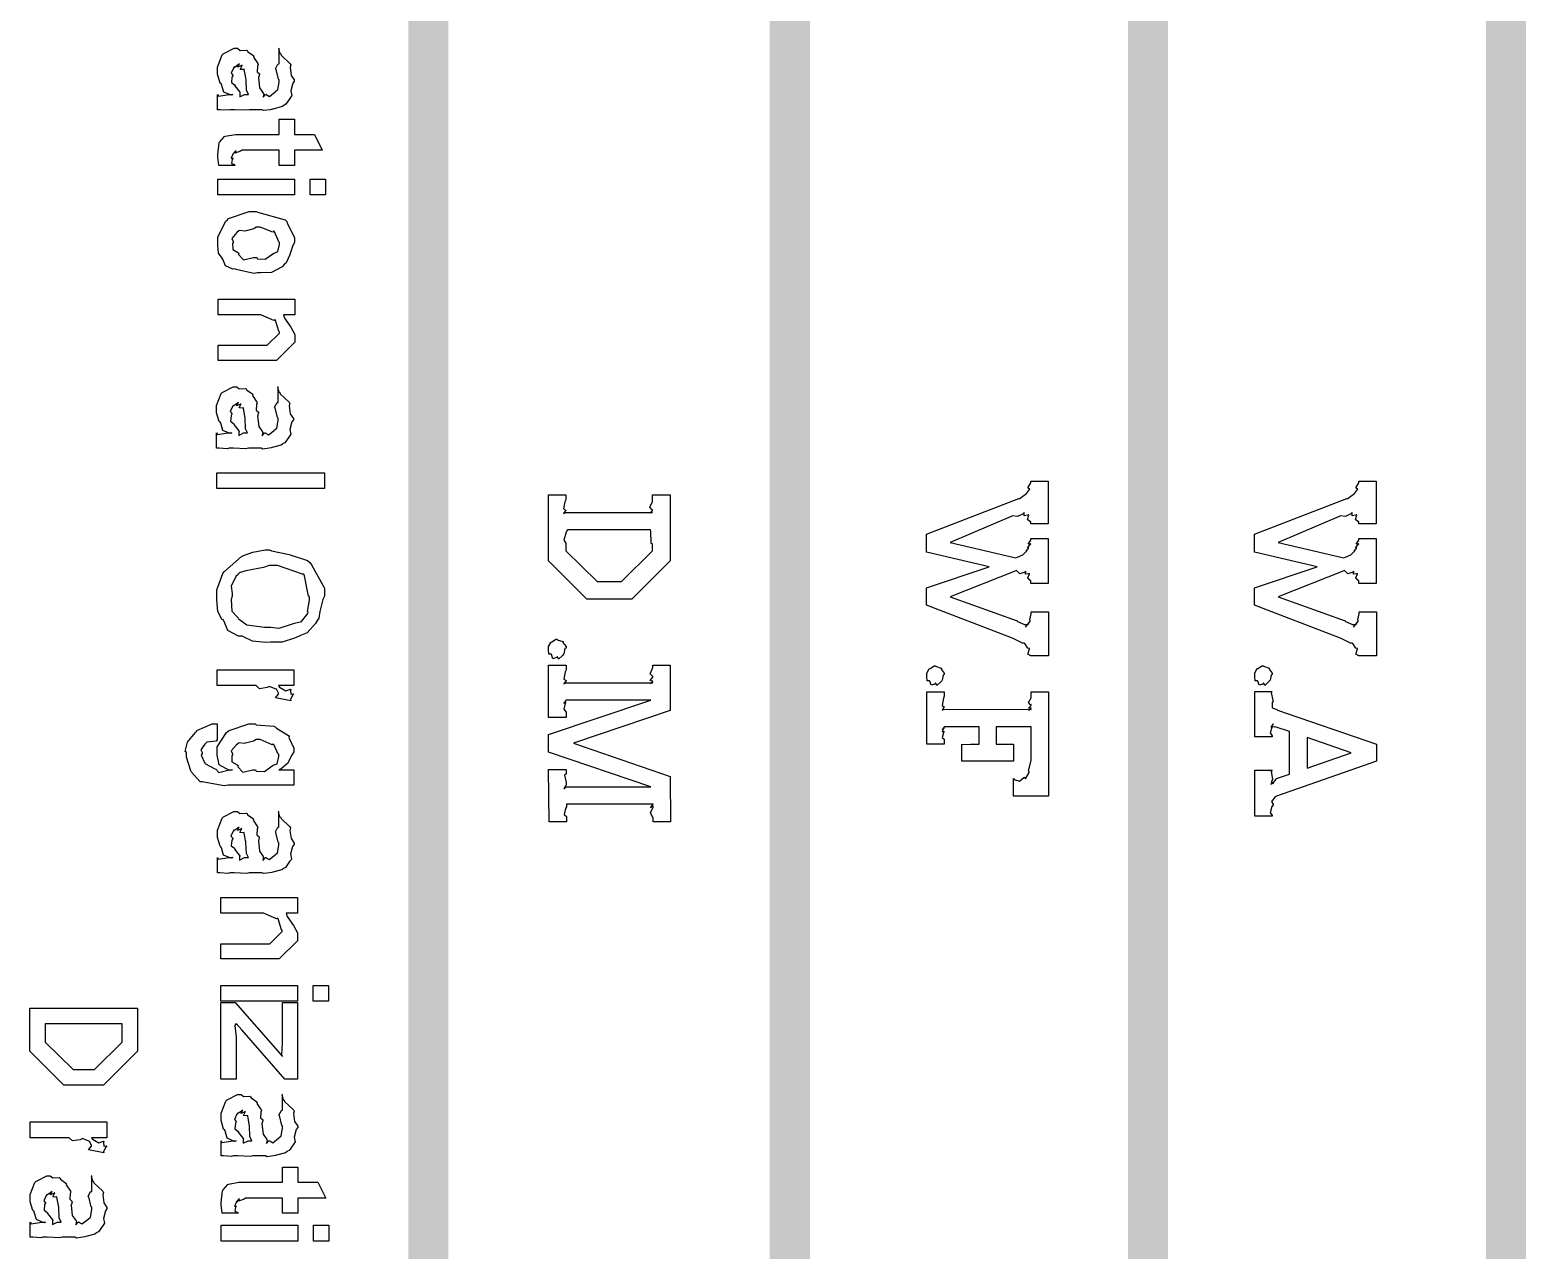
# Model space of a CAD drawing. Extents: x 0.1 to 11.6, y 0.3 to 16.2.
# Drawn here: x 2.972 to 3.717, y 2.054 to 2.662 of the extents above; entities that cross this region are included whole.
import ezdxf

# ---------------------------------------------------------------- set-up
doc = ezdxf.new("R2010")
doc.units = 0
doc.layers.get('0').update_dxf_attribs({"linetype": 'CONTINUOUS'})

msp = doc.modelspace()

# ---------------------------------------------------------------- linework, layer by layer
at = {"color": 0, "const_width": 0.02}
for points in [[(3.16997, 0.528321), (3.16997, 4.18001)], [(3.34999, 0.528321), (3.34999, 4.18001)], [(3.52832, 0.528321), (3.52832, 4.18001)], [(3.70665, 0.528321), (3.70665, 4.18001)]]:
    msp.add_lwpolyline(points, dxfattribs=at)
at = {"color": 0}
for points in [[(3.0726, 2.62956), (3.07172, 2.62924), (3.06808, 2.63075), (3.067, 2.6345), (3.06674, 2.63499), (3.06629, 2.63525), (3.065, 2.63965), (3.065, 2.64106), (3.065, 2.64322), (3.06733, 2.64925), (3.06782, 2.64974), (3.06803, 2.64996), (3.07324, 2.65256), (3.07497, 2.65256), (3.07497, 2.65256), (3.07617, 2.65153), (3.07937, 2.65169), (3.07975, 2.65147), (3.08003, 2.65088), (3.08279, 2.64899), (3.08301, 2.64865), (3.08285, 2.64817), (3.08501, 2.64492), (3.08518, 2.64453), (3.08485, 2.64372), (3.08464, 2.64089), (3.08578, 2.63992), (3.08583, 2.63954), (3.08539, 2.63797), (3.08593, 2.63281), (3.08778, 2.6301), (3.088, 2.62956), (3.08778, 2.62928), (3.08767, 2.62819), (3.08886, 2.62956), (3.08931, 2.62956), (3.08925, 2.6295), (3.09076, 2.62858), (3.09364, 2.63086), (3.09386, 2.63107), (3.09386, 2.63107), (3.095, 2.632), (3.0956, 2.63574), (3.0956, 2.63693), (3.09532, 2.63721), (3.09412, 2.64208), (3.09386, 2.64236), (3.09386, 2.64236), (3.09506, 2.64469), (3.0956, 2.64475), (3.0956, 2.65256), (3.09532, 2.65235), (3.09597, 2.65007), (3.09646, 2.64974), (3.09668, 2.64914), (3.10113, 2.6449), (3.10146, 2.64432), (3.10113, 2.64312), (3.10167, 2.63906), (3.10319, 2.63683), (3.10319, 2.63607), (3.10243, 2.63514), (3.10146, 2.63135), (3.10189, 2.62896), (3.10167, 2.62847), (3.10097, 2.62756), (3.09896, 2.62467), (3.09819, 2.62429), (3.09799, 2.62412), (3.09711, 2.62349), (3.09267, 2.62229), (3.09212, 2.62218), (3.0911, 2.62196), (3.08806, 2.62158), (3.08718, 2.62196), (3.08692, 2.62196), (3.08083, 2.62196), (3.07958, 2.62169), (3.07335, 2.62196), (3.07129, 2.62196), (3.07021, 2.62169), (3.06629, 2.62196), (3.065, 2.62196), (3.065, 2.62956), (3.06543, 2.62875), (3.07081, 2.62956), (3.0726, 2.62956)], [(3.0804, 2.62956), (3.0804, 2.62956), (3.07943, 2.63167), (3.07915, 2.63693), (3.0791, 2.63781), (3.07899, 2.63786), (3.07829, 2.64193), (3.07824, 2.64214), (3.07781, 2.64199), (3.07617, 2.64208), (3.07721, 2.64404), (3.07715, 2.6441), (3.07667, 2.64378), (3.07493, 2.64312), (3.07585, 2.64475), (3.07585, 2.64475), (3.07525, 2.64426), (3.07319, 2.6429), (3.07346, 2.64344), (3.07346, 2.64344), (3.07292, 2.64274), (3.07172, 2.64019), (3.0726, 2.63921), (3.0726, 2.63889), (3.07215, 2.63824), (3.07189, 2.63547), (3.07346, 2.63428), (3.07368, 2.6339), (3.07357, 2.63379), (3.07607, 2.63064), (3.07628, 2.63043), (3.07601, 2.63004), (3.07601, 2.62831), (3.07844, 2.62956), (3.07932, 2.62956), (3.0804, 2.62956)], [(3.07351, 2.59424), (3.06569, 2.59424), (3.06554, 2.59435), (3.06506, 2.59836), (3.06506, 2.59967), (3.06506, 2.59967), (3.06575, 2.60542), (3.06592, 2.60574), (3.06603, 2.6059), (3.06842, 2.60861), (3.06874, 2.60878), (3.06874, 2.60878), (3.07394, 2.60965), (3.07568, 2.60965), (3.09565, 2.60965), (3.09565, 2.61724), (3.10325, 2.61724), (3.10325, 2.60965), (3.11322, 2.60965), (3.11714, 2.60183), (3.10325, 2.60183), (3.10325, 2.59424), (3.09565, 2.59424), (3.09565, 2.60183), (3.07721, 2.60183), (3.07644, 2.60129), (3.07374, 2.60026), (3.07417, 2.60161), (3.07417, 2.60161), (3.07374, 2.60113), (3.07238, 2.59961), (3.07308, 2.60032), (3.07308, 2.60032), (3.07264, 2.59978), (3.07172, 2.59782), (3.07264, 2.59776), (3.07264, 2.59771), (3.07226, 2.59722), (3.07189, 2.59522), (3.07335, 2.59463), (3.07351, 2.59424)], [(3.06511, 2.5874), (3.10331, 2.5874), (3.10331, 2.57958), (3.06511, 2.5796), (3.06511, 2.5874)], [(3.11111, 2.5874), (3.11871, 2.5874), (3.11871, 2.5796), (3.11111, 2.57958), (3.11111, 2.5874)], [(3.08425, 2.57129), (3.0855, 2.57081), (3.09858, 2.56717), (3.09944, 2.56629), (3.09956, 2.56549), (3.10335, 2.55832), (3.10335, 2.55587), (3.10249, 2.55436), (3.10075, 2.54926), (3.09918, 2.54574), (3.09836, 2.54503), (3.09711, 2.54367), (3.09185, 2.54085), (3.08649, 2.54069), (3.08469, 2.54069), (3.08306, 2.54042), (3.07428, 2.54232), (3.07362, 2.54264), (3.07249, 2.54253), (3.0689, 2.54422), (3.06765, 2.54747), (3.06733, 2.54807), (3.06722, 2.54807), (3.06543, 2.55046), (3.06515, 2.55453), (3.06515, 2.55587), (3.06515, 2.55869), (3.06913, 2.56646), (3.06993, 2.56717), (3.07036, 2.56771), (3.08078, 2.57129), (3.08425, 2.57129)], [(3.08425, 2.56347), (3.08306, 2.56267), (3.07856, 2.56147), (3.07607, 2.56185), (3.07557, 2.56153), (3.0746, 2.56071), (3.0721, 2.55778), (3.07275, 2.55638), (3.07275, 2.55587), (3.07232, 2.55528), (3.07249, 2.55235), (3.07508, 2.55083), (3.07557, 2.55046), (3.07542, 2.54986), (3.07796, 2.54719), (3.08285, 2.54829), (3.08447, 2.54829), (3.08475, 2.54774), (3.08871, 2.54747), (3.09244, 2.55012), (3.09293, 2.55046), (3.09299, 2.5504), (3.095, 2.55126), (3.09576, 2.55474), (3.09576, 2.55587), (3.09549, 2.5561), (3.09338, 2.56119), (3.09293, 2.56153), (3.09244, 2.56099), (3.08626, 2.56347), (3.08425, 2.56347)], [(3.06521, 2.52761), (3.1034, 2.52761), (3.1034, 2.51981), (3.09776, 2.51981), (3.09831, 2.51817), (3.1014, 2.51367), (3.1034, 2.50999), (3.1034, 2.50874), (3.1034, 2.50612), (3.09429, 2.49701), (3.08822, 2.49701), (3.06521, 2.49701), (3.06521, 2.50461), (3.08649, 2.50461), (3.08974, 2.50461), (3.09581, 2.51068), (3.09581, 2.51133), (3.09554, 2.51161), (3.09381, 2.51699), (3.09343, 2.51742), (3.09299, 2.51699), (3.08649, 2.51981), (3.08431, 2.51981), (3.06521, 2.51981), (3.06521, 2.52761)], [(3.0721, 2.46089), (3.07124, 2.46056), (3.0676, 2.46208), (3.06651, 2.46582), (3.06625, 2.46631), (3.06581, 2.46658), (3.06451, 2.47097), (3.06451, 2.47239), (3.06451, 2.47456), (3.06683, 2.48058), (3.06733, 2.48107), (3.06754, 2.48128), (3.07275, 2.48389), (3.07449, 2.48389), (3.07449, 2.48389), (3.07568, 2.48286), (3.07889, 2.48301), (3.07926, 2.48281), (3.07954, 2.48221), (3.08231, 2.48031), (3.08251, 2.47999), (3.08236, 2.47949), (3.08453, 2.47624), (3.08469, 2.47586), (3.08436, 2.47504), (3.08415, 2.47222), (3.08529, 2.47125), (3.08535, 2.47086), (3.0849, 2.46929), (3.08544, 2.46414), (3.08729, 2.46143), (3.08751, 2.46089), (3.08729, 2.46061), (3.08718, 2.45953), (3.08838, 2.46089), (3.08882, 2.46089), (3.08876, 2.46083), (3.09028, 2.4599), (3.09315, 2.46218), (3.09338, 2.4624), (3.09338, 2.4624), (3.09451, 2.46332), (3.09511, 2.46707), (3.09511, 2.46826), (3.09483, 2.46853), (3.09364, 2.47342), (3.09338, 2.47369), (3.09338, 2.47369), (3.09457, 2.47601), (3.09511, 2.47607), (3.09511, 2.48389), (3.09483, 2.48367), (3.09549, 2.48139), (3.09597, 2.48107), (3.09619, 2.48047), (3.10064, 2.47624), (3.10097, 2.47564), (3.10064, 2.47444), (3.10118, 2.47038), (3.10271, 2.46815), (3.10271, 2.46739), (3.10194, 2.46647), (3.10097, 2.46268), (3.1014, 2.46029), (3.10118, 2.45981), (3.10047, 2.45888), (3.09847, 2.456), (3.09771, 2.45562), (3.0975, 2.45546), (3.09663, 2.45481), (3.09218, 2.45361), (3.09164, 2.4535), (3.0906, 2.45329), (3.08757, 2.4529), (3.08669, 2.45329), (3.08643, 2.45329), (3.08035, 2.45329), (3.0791, 2.45301), (3.07286, 2.45329), (3.07081, 2.45329), (3.06972, 2.45301), (3.06581, 2.45329), (3.06451, 2.45329), (3.06451, 2.46089), (3.06494, 2.46007), (3.07031, 2.46089), (3.0721, 2.46089)], [(3.07992, 2.46089), (3.07992, 2.46089), (3.07894, 2.463), (3.07867, 2.46826), (3.07861, 2.46912), (3.0785, 2.46918), (3.07781, 2.47325), (3.07775, 2.47347), (3.07731, 2.47331), (3.07568, 2.47342), (3.07671, 2.47538), (3.07667, 2.47543), (3.07617, 2.4751), (3.07443, 2.47444), (3.07536, 2.47607), (3.07536, 2.47607), (3.07476, 2.47558), (3.07269, 2.47424), (3.07297, 2.47478), (3.07297, 2.47478), (3.07243, 2.47407), (3.07124, 2.47151), (3.0721, 2.47054), (3.0721, 2.47021), (3.07167, 2.46957), (3.0714, 2.46679), (3.07297, 2.4656), (3.07319, 2.46522), (3.07308, 2.46511), (3.07557, 2.46197), (3.07579, 2.46175), (3.07551, 2.46137), (3.07551, 2.45964), (3.07796, 2.46089), (3.07883, 2.46089), (3.07992, 2.46089)], [(3.06461, 2.44097), (3.11822, 2.44097), (3.11822, 2.43317), (3.06461, 2.43317), (3.06461, 2.44097)], [(3.47885, 2.34987), (3.47017, 2.34987), (3.46994, 2.34978), (3.46858, 2.35064), (3.4694, 2.35335), (3.46929, 2.35357), (3.46853, 2.35374), (3.46701, 2.35596), (3.46669, 2.35618), (3.46588, 2.35613), (3.46121, 2.35851), (3.46039, 2.35878), (3.41808, 2.37506), (3.41808, 2.38374), (3.44933, 2.39415), (3.41808, 2.40153), (3.41808, 2.41043), (3.46408, 2.42822), (3.46425, 2.42811), (3.46787, 2.43072), (3.46799, 2.43083), (3.46793, 2.43083), (3.46783, 2.43072), (3.4694, 2.43278), (3.46951, 2.433), (3.4694, 2.43294), (3.46858, 2.43349), (3.46994, 2.43608), (3.46994, 2.4369), (3.47863, 2.4369), (3.47863, 2.41564), (3.46994, 2.41564), (3.46994, 2.41672), (3.46967, 2.41667), (3.46838, 2.41775), (3.46903, 2.41997), (3.46886, 2.42019), (3.46847, 2.41986), (3.46669, 2.4196), (3.46669, 2.42128), (3.46669, 2.42128), (3.4661, 2.42057), (3.46338, 2.41926), (3.46083, 2.4196), (3.46018, 2.41932), (3.42979, 2.40631), (3.46257, 2.39871), (3.46343, 2.39893), (3.46604, 2.40022), (3.46604, 2.40022), (3.46804, 2.40224), (3.46821, 2.4024), (3.4681, 2.40235), (3.46767, 2.40207), (3.46903, 2.4036), (3.46907, 2.40369), (3.46892, 2.40364), (3.46832, 2.4036), (3.46983, 2.40549), (3.46994, 2.40565), (3.46972, 2.40549), (3.46864, 2.40543), (3.46994, 2.40756), (3.46994, 2.40826), (3.47863, 2.40826), (3.47863, 2.3859), (3.46994, 2.3859), (3.46994, 2.38743), (3.46963, 2.38742), (3.46847, 2.38872), (3.4694, 2.39074), (3.46929, 2.39089), (3.46892, 2.39068), (3.46729, 2.39051), (3.46756, 2.39199), (3.46756, 2.39199), (3.46701, 2.39149), (3.46451, 2.39074), (3.46306, 2.39219), (3.46257, 2.39219), (3.42979, 2.37918), (3.46322, 2.36724), (3.46343, 2.36697), (3.46685, 2.3655), (3.46799, 2.3655), (3.46778, 2.36524), (3.46739, 2.36421), (3.46897, 2.36604), (3.46907, 2.36615), (3.46892, 2.36594), (3.46838, 2.36529), (3.46972, 2.36708), (3.46972, 2.36768), (3.46957, 2.36774), (3.47017, 2.37082), (3.47017, 2.37179), (3.47885, 2.37181), (3.47885, 2.34987)], [(3.64219, 2.34987), (3.63351, 2.34987), (3.63331, 2.34978), (3.63194, 2.35064), (3.63276, 2.35335), (3.63265, 2.35357), (3.63189, 2.35374), (3.63037, 2.35596), (3.63004, 2.35618), (3.62924, 2.35613), (3.62457, 2.35851), (3.62375, 2.35878), (3.58143, 2.37506), (3.58143, 2.38374), (3.61268, 2.39415), (3.58143, 2.40153), (3.58143, 2.41043), (3.62744, 2.42822), (3.62761, 2.42811), (3.63124, 2.43072), (3.63135, 2.43083), (3.63129, 2.43083), (3.63118, 2.43072), (3.63276, 2.43278), (3.63286, 2.433), (3.63276, 2.43294), (3.63194, 2.43349), (3.63331, 2.43608), (3.63331, 2.4369), (3.64199, 2.4369), (3.64199, 2.41564), (3.63331, 2.41564), (3.63331, 2.41672), (3.63303, 2.41667), (3.63172, 2.41775), (3.63238, 2.41997), (3.63222, 2.42019), (3.63183, 2.41986), (3.63004, 2.4196), (3.63004, 2.42128), (3.63004, 2.42128), (3.62944, 2.42057), (3.62674, 2.41928), (3.62418, 2.4196), (3.62354, 2.41932), (3.59315, 2.40631), (3.62592, 2.39871), (3.62679, 2.39893), (3.62939, 2.40022), (3.62939, 2.40022), (3.6314, 2.40224), (3.63157, 2.4024), (3.63146, 2.40235), (3.63103, 2.40207), (3.63238, 2.4036), (3.63243, 2.40369), (3.63226, 2.40364), (3.63167, 2.4036), (3.63319, 2.40549), (3.63331, 2.40565), (3.63308, 2.40549), (3.632, 2.40543), (3.63331, 2.40756), (3.63331, 2.40825), (3.64199, 2.40826), (3.64199, 2.3859), (3.63331, 2.3859), (3.63331, 2.38742), (3.63297, 2.38742), (3.63183, 2.38872), (3.63276, 2.39074), (3.63265, 2.3909), (3.63226, 2.39068), (3.63064, 2.39051), (3.63092, 2.39199), (3.63092, 2.39199), (3.63037, 2.3915), (3.62788, 2.39074), (3.62642, 2.39219), (3.62592, 2.39219), (3.59315, 2.37918), (3.62657, 2.36724), (3.62679, 2.36697), (3.63021, 2.3655), (3.63135, 2.3655), (3.63113, 2.36524), (3.63075, 2.36421), (3.63232, 2.36604), (3.63243, 2.36615), (3.63226, 2.36594), (3.63172, 2.36529), (3.63308, 2.36708), (3.63308, 2.36768), (3.63292, 2.36774), (3.63351, 2.37082), (3.63351, 2.37179), (3.64219, 2.37181), (3.64219, 2.34987)], [(3.22976, 2.43001), (3.23844, 2.43001), (3.23844, 2.42763), (3.23796, 2.4266), (3.23731, 2.42301), (3.23844, 2.42242), (3.23844, 2.42219), (3.23813, 2.42193), (3.23731, 2.42079), (3.23844, 2.42133), (3.23844, 2.42133), (3.28162, 2.42133), (3.28131, 2.42122), (3.28033, 2.421), (3.28162, 2.42225), (3.28162, 2.42264), (3.28142, 2.42258), (3.28033, 2.42399), (3.28162, 2.42675), (3.28162, 2.42763), (3.28162, 2.43001), (3.29031, 2.43001), (3.29031, 2.40896), (3.29031, 2.39725), (3.27121, 2.37815), (3.26036, 2.37814), (3.24886, 2.37814), (3.22976, 2.39724), (3.22976, 2.40701), (3.22976, 2.43001)], [(3.23931, 2.41265), (3.23861, 2.41151), (3.23742, 2.40744), (3.23844, 2.40597), (3.23844, 2.40549), (3.23844, 2.40224), (3.25407, 2.38683), (3.26014, 2.38682), (3.26622, 2.38682), (3.28162, 2.40224), (3.28162, 2.40571), (3.28093, 2.40588), (3.28071, 2.412), (3.28054, 2.41265), (3.23931, 2.41265)], [(3.09071, 2.40261), (3.09185, 2.40213), (3.10069, 2.40028), (3.10969, 2.3974), (3.11089, 2.39632), (3.11171, 2.39524), (3.11828, 2.38351), (3.11828, 2.37961), (3.1174, 2.37788), (3.11589, 2.3719), (3.11535, 2.36854), (3.11481, 2.36768), (3.11367, 2.366), (3.1096, 2.36133), (3.10622, 2.35992), (3.10525, 2.35943), (3.10325, 2.35861), (3.09711, 2.35672), (3.09278, 2.35661), (3.09136, 2.35661), (3.08908, 2.3565), (3.08231, 2.35715), (3.07829, 2.35915), (3.07725, 2.35965), (3.07542, 2.35969), (3.0701, 2.36253), (3.06825, 2.36703), (3.06771, 2.36789), (3.06733, 2.36783), (3.06506, 2.3719), (3.06467, 2.37771), (3.06467, 2.37961), (3.06467, 2.38265), (3.06754, 2.3909), (3.06814, 2.39176), (3.06847, 2.39187), (3.07688, 2.39936), (3.0779, 2.39979), (3.0779, 2.39979), (3.08246, 2.40153), (3.08865, 2.40261), (3.09071, 2.40261)], [(3.09071, 2.39481), (3.08789, 2.39387), (3.0791, 2.39219), (3.07579, 2.39122), (3.07531, 2.39046), (3.07411, 2.38932), (3.07167, 2.3846), (3.07226, 2.38086), (3.07226, 2.37961), (3.07172, 2.37793), (3.07204, 2.37213), (3.07476, 2.36931), (3.07531, 2.36854), (3.07519, 2.36837), (3.07949, 2.36535), (3.08838, 2.36421), (3.09136, 2.36421), (3.09136, 2.36421), (3.09565, 2.36356), (3.10226, 2.36583), (3.10331, 2.36615), (3.10331, 2.36615), (3.10672, 2.36697), (3.10992, 2.37099), (3.11003, 2.37158), (3.10981, 2.3719), (3.11068, 2.37756), (3.11068, 2.37939), (3.11029, 2.37961), (3.10829, 2.38971), (3.10786, 2.39046), (3.10726, 2.39051), (3.09483, 2.39481), (3.09071, 2.39481)], [(3.2385, 2.35374), (3.2379, 2.35346), (3.23742, 2.35092), (3.23719, 2.35069), (3.23671, 2.35004), (3.23481, 2.34825), (3.23432, 2.34939), (3.23415, 2.34939), (3.23383, 2.34901), (3.23199, 2.34842), (3.23133, 2.35047), (3.23113, 2.35069), (3.23107, 2.35064), (3.22999, 2.35069), (3.22982, 2.35297), (3.22982, 2.35374), (3.22982, 2.35449), (3.2309, 2.35656), (3.23113, 2.35676), (3.23122, 2.35667), (3.2334, 2.35807), (3.23415, 2.35807), (3.2341, 2.35786), (3.23699, 2.35699), (3.23719, 2.35676), (3.23693, 2.35644), (3.2385, 2.35443), (3.2385, 2.35374)], [(3.06478, 2.34283), (3.10297, 2.34283), (3.10297, 2.33501), (3.09538, 2.33501), (3.09576, 2.33419), (3.0989, 2.33246), (3.10124, 2.33322), (3.10146, 2.33306), (3.10124, 2.33263), (3.10146, 2.33072), (3.10297, 2.33089), (3.10297, 2.33089), (3.10243, 2.33035), (3.10124, 2.32818), (3.10151, 2.32753), (3.10146, 2.32742), (3.09386, 2.32894), (3.09386, 2.32894), (3.09538, 2.33072), (3.09538, 2.33132), (3.09538, 2.33132), (3.09429, 2.33317), (3.09407, 2.33328), (3.09407, 2.33328), (3.09115, 2.33447), (3.09082, 2.33458), (3.08974, 2.33399), (3.08583, 2.33344), (3.08421, 2.33501), (3.08365, 2.33501), (3.06478, 2.33501), (3.06478, 2.34283)], [(3.22982, 2.3106), (3.28082, 2.32775), (3.2385, 2.32775), (3.23817, 2.32742), (3.23736, 2.32622), (3.2385, 2.32665), (3.2385, 2.32665), (3.23801, 2.32601), (3.23736, 2.32329), (3.2385, 2.32178), (3.2385, 2.32124), (3.2385, 2.31907), (3.22982, 2.31907), (3.22982, 2.34511), (3.2385, 2.34511), (3.2385, 2.34293), (3.23801, 2.34185), (3.23736, 2.33817), (3.2385, 2.33751), (3.2385, 2.33729), (3.23817, 2.33703), (3.23736, 2.33587), (3.2385, 2.33643), (3.2385, 2.33643), (3.28168, 2.33643), (3.28136, 2.33632), (3.28039, 2.33604), (3.28168, 2.33703), (3.28168, 2.33729), (3.28142, 2.33718), (3.28039, 2.33751), (3.28168, 2.33914), (3.28168, 2.33968), (3.28153, 2.33963), (3.28039, 2.34088), (3.28168, 2.34407), (3.28168, 2.34511), (3.29036, 2.34511), (3.29036, 2.32254), (3.24219, 2.30626), (3.29036, 2.28976), (3.29058, 2.26719), (3.2819, 2.26719), (3.2819, 2.26936), (3.28153, 2.26938), (3.2806, 2.27181), (3.2819, 2.27425), (3.2819, 2.27501), (3.28162, 2.27474), (3.2806, 2.27403), (3.2819, 2.27588), (3.2819, 2.27588), (3.23872, 2.27588), (3.23872, 2.27588), (3.23872, 2.2749), (3.23872, 2.27457), (3.23822, 2.27376), (3.23757, 2.27083), (3.23872, 2.26975), (3.23872, 2.26936), (3.23872, 2.26719), (3.23003, 2.26719), (3.22982, 2.29324), (3.2385, 2.29324), (3.2385, 2.29107), (3.23779, 2.29036), (3.2385, 2.28668), (3.2385, 2.28543), (3.23817, 2.28504), (3.23736, 2.28358), (3.2385, 2.28456), (3.2385, 2.28456), (3.28082, 2.28456), (3.22982, 2.30192), (3.22982, 2.3106)], [(3.42692, 2.3405), (3.42632, 2.34022), (3.42583, 2.33767), (3.42563, 2.33746), (3.42512, 2.33681), (3.42324, 2.33501), (3.42275, 2.33615), (3.42258, 2.33615), (3.42225, 2.33578), (3.42042, 2.33518), (3.41976, 2.33724), (3.41954, 2.33746), (3.41949, 2.3374), (3.4184, 2.33746), (3.41824, 2.33974), (3.41824, 2.3405), (3.41824, 2.34125), (3.41932, 2.34332), (3.41954, 2.34353), (3.41965, 2.34343), (3.42182, 2.34483), (3.42258, 2.34483), (3.42253, 2.34463), (3.4254, 2.34375), (3.42563, 2.34353), (3.42535, 2.34321), (3.42692, 2.34119), (3.42692, 2.3405)], [(3.59022, 2.3405), (3.58963, 2.34022), (3.58914, 2.33768), (3.58892, 2.33746), (3.58843, 2.33681), (3.58653, 2.33501), (3.58604, 2.33615), (3.58589, 2.33615), (3.58556, 2.33578), (3.58371, 2.33518), (3.58306, 2.33724), (3.58285, 2.33746), (3.58279, 2.3374), (3.58171, 2.33746), (3.58154, 2.33974), (3.58154, 2.3405), (3.58154, 2.34125), (3.58263, 2.34332), (3.58285, 2.34353), (3.58296, 2.34343), (3.58512, 2.34483), (3.58589, 2.34483), (3.58583, 2.34463), (3.58871, 2.34375), (3.58892, 2.34353), (3.58865, 2.34321), (3.59022, 2.34119), (3.59022, 2.3405)], [(3.47011, 2.3145), (3.45275, 2.3145), (3.45275, 2.30583), (3.45275, 2.30583), (3.45356, 2.30583), (3.45383, 2.30583), (3.45383, 2.30583), (3.45953, 2.30583), (3.46143, 2.30583), (3.46143, 2.29736), (3.4356, 2.29736), (3.4356, 2.30583), (3.43593, 2.30572), (3.43989, 2.30583), (3.44125, 2.30583), (3.44125, 2.30583), (3.44303, 2.30583), (3.44362, 2.30583), (3.44362, 2.30583), (3.44428, 2.30583), (3.44428, 2.30583), (3.44428, 2.31451), (3.42692, 2.31451), (3.4266, 2.31418), (3.42578, 2.31315), (3.42692, 2.31407), (3.42692, 2.31407), (3.42654, 2.31364), (3.42578, 2.31207), (3.42692, 2.31213), (3.42692, 2.31213), (3.42643, 2.31153), (3.42578, 2.30914), (3.42692, 2.30832), (3.42692, 2.308), (3.42692, 2.30583), (3.41824, 2.30583), (3.41824, 2.33186), (3.42692, 2.33188), (3.42692, 2.32969), (3.42643, 2.32867), (3.42578, 2.32508), (3.42692, 2.32449), (3.42692, 2.32428), (3.42654, 2.32394), (3.42578, 2.32269), (3.42692, 2.32319), (3.42692, 2.32319), (3.47011, 2.32318), (3.46978, 2.32308), (3.46881, 2.32269), (3.47011, 2.32357), (3.47011, 2.32383), (3.46983, 2.32374), (3.46881, 2.32378), (3.47011, 2.32514), (3.47011, 2.32557), (3.46989, 2.32551), (3.46881, 2.32665), (3.47011, 2.32894), (3.47011, 2.32969), (3.47011, 2.33186), (3.47879, 2.33188), (3.47879, 2.28), (3.46143, 2.28), (3.46143, 2.28868), (3.46164, 2.28814), (3.46442, 2.28743), (3.46653, 2.28928), (3.46685, 2.28933), (3.46679, 2.28922), (3.46739, 2.28857), (3.46912, 2.29172), (3.46924, 2.29215), (3.46881, 2.29232), (3.47011, 2.2979), (3.47011, 2.29975), (3.47011, 2.3145)], [(3.5989, 2.29085), (3.5989, 2.31213), (3.59174, 2.31451), (3.59136, 2.31435), (3.5899, 2.3144), (3.59088, 2.31603), (3.59088, 2.31603), (3.5905, 2.3156), (3.58946, 2.31424), (3.59044, 2.31472), (3.59044, 2.31472), (3.58996, 2.31407), (3.58914, 2.31147), (3.59022, 2.31), (3.59022, 2.30951), (3.58154, 2.30951), (3.58154, 2.33208), (3.59022, 2.33208), (3.58968, 2.33165), (3.59056, 2.32753), (3.59065, 2.32731), (3.59022, 2.32667), (3.59022, 2.32394), (3.5925, 2.32318), (3.59283, 2.32275), (3.64208, 2.30583), (3.64208, 2.29736), (3.59239, 2.28), (3.59164, 2.27957), (3.5899, 2.27729), (3.59071, 2.27599), (3.59065, 2.27567), (3.59011, 2.27474), (3.58914, 2.27154), (3.59022, 2.2704), (3.59022, 2.27001), (3.58154, 2.27001), (3.58154, 2.29281), (3.59022, 2.29281), (3.58968, 2.29226), (3.59039, 2.28847), (3.59044, 2.28825), (3.59011, 2.28771), (3.58957, 2.28581), (3.59071, 2.28694), (3.5911, 2.28694), (3.59088, 2.28678), (3.59039, 2.28608), (3.59224, 2.28842), (3.59239, 2.28868), (3.5989, 2.29085)], [(3.06483, 2.31597), (3.06483, 2.30817), (3.06429, 2.30729), (3.05968, 2.30686), (3.0594, 2.30664), (3.05865, 2.30583), (3.05669, 2.303), (3.05724, 2.30171), (3.05724, 2.30121), (3.05681, 2.3004), (3.05865, 2.29633), (3.05897, 2.29601), (3.05897, 2.29601), (3.06358, 2.29351), (3.06418, 2.2934), (3.06407, 2.29329), (3.06554, 2.29167), (3.07069, 2.29297), (3.07243, 2.29297), (3.0709, 2.29275), (3.06575, 2.29557), (3.06483, 2.30029), (3.06483, 2.30186), (3.06483, 2.30447), (3.06933, 2.31168), (3.07026, 2.31228), (3.07075, 2.31272), (3.08046, 2.31597), (3.08371, 2.31597), (3.08419, 2.31549), (3.09293, 2.31472), (3.09369, 2.31446), (3.09435, 2.31381), (3.10021, 2.31022), (3.10064, 2.30968), (3.10038, 2.30914), (3.10303, 2.30387), (3.10303, 2.30208), (3.10215, 2.30067), (3.09978, 2.29622), (3.09663, 2.29357), (3.09543, 2.29297), (3.10303, 2.29297), (3.10303, 2.28537), (3.07026, 2.28537), (3.06825, 2.2851), (3.05806, 2.28683), (3.05746, 2.28711), (3.05626, 2.287), (3.05192, 2.29194), (3.0516, 2.29254), (3.0516, 2.29254), (3.04943, 2.29937), (3.04943, 2.30165), (3.04889, 2.30214), (3.05007, 2.30681), (3.05387, 2.31142), (3.05442, 2.31207), (3.05458, 2.31256), (3.06222, 2.31597), (3.06483, 2.31597)], [(3.08415, 2.30817), (3.0829, 2.30729), (3.07818, 2.30615), (3.07568, 2.30653), (3.07525, 2.30621), (3.07428, 2.30539), (3.07178, 2.30246), (3.07243, 2.30106), (3.07243, 2.30057), (3.072, 2.29997), (3.07215, 2.29704), (3.07476, 2.29551), (3.07525, 2.29514), (3.07508, 2.29454), (3.07747, 2.29189), (3.08231, 2.29297), (3.08393, 2.29297), (3.08425, 2.29237), (3.08832, 2.29221), (3.09212, 2.29497), (3.09261, 2.29536), (3.09267, 2.29531), (3.09467, 2.29611), (3.09543, 2.29964), (3.09543, 2.30078), (3.09517, 2.30089), (3.09304, 2.30567), (3.09261, 2.30599), (3.09212, 2.3055), (3.0861, 2.30817), (3.08415, 2.30817)], [(3.60758, 2.29389), (3.6295, 2.30149), (3.60758, 2.30908), (3.60758, 2.29389)], [(3.07249, 2.24929), (3.07161, 2.24897), (3.06799, 2.25049), (3.06689, 2.25424), (3.06662, 2.25472), (3.06619, 2.25499), (3.06489, 2.25939), (3.06489, 2.26079), (3.06489, 2.26297), (3.06722, 2.26899), (3.06771, 2.26947), (3.06793, 2.26969), (3.07314, 2.27229), (3.07488, 2.27229), (3.07488, 2.27229), (3.07607, 2.27126), (3.07926, 2.27143), (3.07964, 2.27121), (3.07992, 2.27061), (3.08268, 2.26872), (3.0829, 2.26839), (3.08274, 2.2679), (3.0849, 2.26465), (3.08507, 2.26426), (3.08475, 2.26346), (3.08453, 2.26064), (3.08567, 2.25965), (3.08572, 2.25928), (3.08529, 2.25771), (3.08583, 2.25256), (3.08768, 2.24983), (3.08789, 2.24929), (3.08767, 2.24903), (3.08757, 2.24794), (3.08876, 2.24929), (3.08919, 2.24929), (3.08914, 2.24924), (3.09065, 2.24832), (3.09353, 2.2506), (3.09375, 2.25082), (3.09375, 2.25082), (3.09489, 2.25174), (3.09549, 2.25549), (3.09549, 2.25667), (3.09521, 2.25694), (3.09403, 2.26183), (3.09375, 2.2621), (3.09375, 2.2621), (3.09494, 2.26443), (3.09549, 2.26449), (3.09549, 2.27229), (3.09521, 2.27208), (3.09586, 2.26981), (3.09636, 2.26947), (3.09657, 2.26887), (3.10101, 2.26465), (3.10135, 2.26406), (3.10101, 2.26286), (3.10157, 2.25879), (3.10308, 2.25657), (3.10308, 2.25581), (3.10232, 2.25489), (3.10135, 2.25108), (3.10178, 2.24869), (3.10156, 2.24821), (3.10086, 2.24729), (3.09885, 2.24442), (3.09808, 2.24403), (3.09787, 2.24388), (3.097, 2.24322), (3.09256, 2.24203), (3.09201, 2.24192), (3.09099, 2.24169), (3.08794, 2.24132), (3.08708, 2.24169), (3.08681, 2.24169), (3.08074, 2.24169), (3.07949, 2.24143), (3.07324, 2.24169), (3.07118, 2.24169), (3.0701, 2.24143), (3.06619, 2.24169), (3.06489, 2.24169), (3.06489, 2.24929), (3.06532, 2.24849), (3.07069, 2.24929), (3.07249, 2.24929)], [(3.08029, 2.24929), (3.08029, 2.24929), (3.07932, 2.25142), (3.07904, 2.25667), (3.07899, 2.25754), (3.07889, 2.2576), (3.07818, 2.26167), (3.07813, 2.26189), (3.07769, 2.26172), (3.07607, 2.26183), (3.0771, 2.26378), (3.07704, 2.26383), (3.07656, 2.26351), (3.07482, 2.26286), (3.07574, 2.26449), (3.07574, 2.26449), (3.07514, 2.264), (3.07308, 2.26264), (3.07335, 2.26318), (3.07335, 2.26318), (3.07281, 2.26247), (3.07161, 2.25993), (3.07249, 2.25896), (3.07249, 2.25863), (3.07204, 2.25797), (3.07178, 2.25521), (3.07335, 2.25401), (3.07357, 2.25364), (3.07346, 2.25353), (3.07596, 2.25037), (3.07617, 2.25017), (3.0759, 2.24978), (3.0759, 2.24804), (3.07835, 2.24929), (3.07921, 2.24929), (3.08029, 2.24929)], [(3.06651, 2.22939), (3.10471, 2.22939), (3.10471, 2.22157), (3.09907, 2.22157), (3.09961, 2.21994), (3.10271, 2.21544), (3.10471, 2.21175), (3.10471, 2.2105), (3.10471, 2.2079), (3.0956, 2.19879), (3.08951, 2.19879), (3.06651, 2.19879), (3.06651, 2.20637), (3.08778, 2.20637), (3.09104, 2.20637), (3.09711, 2.21246), (3.09711, 2.21311), (3.09685, 2.21338), (3.09511, 2.21875), (3.09472, 2.21918), (3.09429, 2.21875), (3.08778, 2.22157), (3.08561, 2.22157), (3.06651, 2.22157), (3.06651, 2.22939)], [(3.06657, 2.18565), (3.10476, 2.18565), (3.10476, 2.17785), (3.06657, 2.17785), (3.06657, 2.18565)], [(3.11257, 2.18565), (3.12017, 2.18565), (3.12017, 2.17785), (3.11257, 2.17785), (3.11257, 2.18565)], [(3.06662, 2.17714), (3.07378, 2.17714), (3.09722, 2.15022), (3.09694, 2.15099), (3.09722, 2.15696), (3.09722, 2.1589), (3.09722, 2.17714), (3.10482, 2.17714), (3.10482, 2.13894), (3.09853, 2.13894), (3.07704, 2.16347), (3.07422, 2.16672), (3.07357, 2.16569), (3.07422, 2.15983), (3.07422, 2.15782), (3.07422, 2.13894), (3.06662, 2.13894), (3.06662, 2.17714)], [(2.97151, 2.17426), (3.02513, 2.17426), (3.02513, 2.15821), (3.02513, 2.15278), (3.00819, 2.13585), (2.99864, 2.13585), (2.98844, 2.13585), (2.97151, 2.15278), (2.97151, 2.15756), (2.97151, 2.17426)], [(2.97911, 2.16644), (2.97911, 2.15776), (2.97911, 2.15733), (2.993, 2.14367), (2.99864, 2.14367), (3.00364, 2.14367), (3.01753, 2.15733), (3.01753, 2.15799), (3.01753, 2.16644), (2.97911, 2.16644)], [(3.07428, 2.10824), (3.0734, 2.10792), (3.06976, 2.10943), (3.06868, 2.11317), (3.06842, 2.11367), (3.06799, 2.11393), (3.06668, 2.11833), (3.06668, 2.11974), (3.06668, 2.1219), (3.06901, 2.12793), (3.0695, 2.12842), (3.06972, 2.12864), (3.07493, 2.13124), (3.07667, 2.13124), (3.07667, 2.13124), (3.07785, 2.13021), (3.08106, 2.13037), (3.08143, 2.13015), (3.08171, 2.12956), (3.08447, 2.12765), (3.08469, 2.12733), (3.08453, 2.12685), (3.08669, 2.12358), (3.08686, 2.12321), (3.08653, 2.12239), (3.08632, 2.11957), (3.08746, 2.1186), (3.08751, 2.11822), (3.08708, 2.11664), (3.08763, 2.11149), (3.08946, 2.10878), (3.08968, 2.10824), (3.08946, 2.10796), (3.08936, 2.10688), (3.09056, 2.10824), (3.09099, 2.10824), (3.09093, 2.10818), (3.09244, 2.10726), (3.09532, 2.10954), (3.09554, 2.10975), (3.09554, 2.10975), (3.09668, 2.11068), (3.09728, 2.11442), (3.09728, 2.11561), (3.097, 2.11589), (3.09581, 2.12076), (3.09554, 2.12104), (3.09554, 2.12104), (3.09674, 2.12337), (3.09728, 2.12343), (3.09728, 2.13124), (3.097, 2.13103), (3.09765, 2.12875), (3.09814, 2.12842), (3.09836, 2.12782), (3.10281, 2.12358), (3.10314, 2.12299), (3.10281, 2.12181), (3.10335, 2.11774), (3.10487, 2.1155), (3.10487, 2.11475), (3.10411, 2.11382), (3.10314, 2.11003), (3.10357, 2.10764), (3.10335, 2.10715), (3.10265, 2.10622), (3.10064, 2.10335), (3.09987, 2.10297), (3.09967, 2.10281), (3.09879, 2.10215), (3.09435, 2.10096), (3.09381, 2.10086), (3.09278, 2.10064), (3.08974, 2.10026), (3.08886, 2.10064), (3.0886, 2.10064), (3.08251, 2.10064), (3.08128, 2.10038), (3.07503, 2.10064), (3.07297, 2.10064), (3.07189, 2.10036), (3.06799, 2.10064), (3.06668, 2.10064), (3.06668, 2.10824), (3.06711, 2.10742), (3.07249, 2.10824), (3.07428, 2.10824)], [(2.97163, 2.11757), (3.00982, 2.11757), (3.00982, 2.10975), (3.00222, 2.10975), (3.0026, 2.10894), (3.00575, 2.10721), (3.00808, 2.10796), (3.00831, 2.10781), (3.00808, 2.10736), (3.00831, 2.10547), (3.00982, 2.10562), (3.00982, 2.10562), (3.00928, 2.10508), (3.00808, 2.10292), (3.00836, 2.10226), (3.00831, 2.10215), (3.00071, 2.10368), (3.00071, 2.10368), (3.00222, 2.10547), (3.00222, 2.10607), (3.00222, 2.10607), (3.00114, 2.1079), (3.00092, 2.10801), (3.00092, 2.10801), (2.99799, 2.10921), (2.99767, 2.10932), (2.99658, 2.10872), (2.99268, 2.10818), (2.99104, 2.10975), (2.9905, 2.10975), (2.97163, 2.10975), (2.97163, 2.11757)], [(3.08208, 2.10824), (3.08208, 2.10824), (3.08111, 2.11035), (3.08083, 2.11561), (3.08078, 2.11649), (3.08068, 2.11654), (3.07997, 2.12061), (3.07992, 2.12082), (3.07949, 2.12067), (3.07785, 2.12076), (3.07889, 2.12272), (3.07883, 2.12278), (3.07835, 2.12244), (3.07661, 2.12181), (3.07753, 2.12343), (3.07753, 2.12343), (3.07693, 2.12293), (3.07488, 2.12158), (3.07514, 2.12213), (3.07514, 2.12213), (3.0746, 2.12142), (3.0734, 2.11888), (3.07428, 2.11789), (3.07428, 2.11757), (3.07383, 2.11692), (3.07357, 2.11415), (3.07514, 2.11296), (3.07536, 2.11257), (3.07525, 2.11247), (3.07775, 2.10932), (3.07796, 2.1091), (3.07769, 2.10872), (3.07769, 2.10699), (3.08014, 2.10824), (3.081, 2.10824), (3.08208, 2.10824)], [(3.07519, 2.0721), (3.06739, 2.0721), (3.06722, 2.07221), (3.06674, 2.07622), (3.06674, 2.07753), (3.06674, 2.07753), (3.06743, 2.08328), (3.0676, 2.08361), (3.06771, 2.08376), (3.0701, 2.08649), (3.07042, 2.08664), (3.07042, 2.08664), (3.07563, 2.08751), (3.07736, 2.08751), (3.09733, 2.08751), (3.09733, 2.09511), (3.10493, 2.09511), (3.10493, 2.08751), (3.1149, 2.08751), (3.11882, 2.07969), (3.10493, 2.07969), (3.10493, 2.0721), (3.09733, 2.0721), (3.09733, 2.07969), (3.07889, 2.07969), (3.07813, 2.07915), (3.07542, 2.07813), (3.07585, 2.07949), (3.07585, 2.07949), (3.07542, 2.079), (3.07406, 2.07747), (3.07476, 2.07818), (3.07476, 2.07818), (3.07433, 2.07764), (3.0734, 2.07568), (3.07433, 2.07563), (3.07433, 2.07557), (3.07394, 2.07508), (3.07357, 2.07308), (3.07503, 2.07249), (3.07519, 2.0721)], [(2.97928, 2.06771), (2.9784, 2.06739), (2.97478, 2.0689), (2.97368, 2.07264), (2.97342, 2.07314), (2.97299, 2.0734), (2.97168, 2.07781), (2.97168, 2.07921), (2.97168, 2.08137), (2.97401, 2.0874), (2.9745, 2.08789), (2.97472, 2.08811), (2.97993, 2.09071), (2.98167, 2.09071), (2.98167, 2.09071), (2.98286, 2.08968), (2.98606, 2.08985), (2.98643, 2.08963), (2.98671, 2.08903), (2.98947, 2.08712), (2.98969, 2.08681), (2.98953, 2.08632), (2.99169, 2.08306), (2.99186, 2.08268), (2.99154, 2.08186), (2.99132, 2.07904), (2.99246, 2.07807), (2.99251, 2.07769), (2.99208, 2.07611), (2.99262, 2.07096), (2.99447, 2.06825), (2.99468, 2.06771), (2.99447, 2.06743), (2.99436, 2.06635), (2.99556, 2.06771), (2.99599, 2.06771), (2.99593, 2.06765), (2.99744, 2.06674), (3.00032, 2.06901), (3.00054, 2.06922), (3.00054, 2.06922), (3.00168, 2.07015), (3.00228, 2.07389), (3.00228, 2.07508), (3.00201, 2.07536), (3.00082, 2.08024), (3.00054, 2.08051), (3.00054, 2.08051), (3.00174, 2.08285), (3.00228, 2.0829), (3.00228, 2.09071), (3.00201, 2.0905), (3.00265, 2.08822), (3.00315, 2.08789), (3.00336, 2.08729), (3.00781, 2.08306), (3.00814, 2.08247), (3.00781, 2.08128), (3.00836, 2.07721), (3.00988, 2.07497), (3.00988, 2.07422), (3.00911, 2.07329), (3.00814, 2.0695), (3.00857, 2.06711), (3.00836, 2.06662), (3.00765, 2.06569), (3.00564, 2.06282), (3.00489, 2.06244), (3.00467, 2.06228), (3.00379, 2.06164), (2.99935, 2.06043), (2.99881, 2.06033), (2.99778, 2.06011), (2.99474, 2.05974), (2.99388, 2.06011), (2.9936, 2.06011), (2.98753, 2.06011), (2.98628, 2.05985), (2.98004, 2.06011), (2.97797, 2.06011), (2.97689, 2.05983), (2.97299, 2.06011), (2.97168, 2.06011), (2.97168, 2.06771), (2.97211, 2.06689), (2.97749, 2.06771), (2.97928, 2.06771)], [(2.98708, 2.06771), (2.98708, 2.06771), (2.98611, 2.06982), (2.98583, 2.07508), (2.98579, 2.07596), (2.98568, 2.07601), (2.98497, 2.08008), (2.98492, 2.08029), (2.98449, 2.08014), (2.98286, 2.08024), (2.98389, 2.08219), (2.98383, 2.08225), (2.98335, 2.08192), (2.98161, 2.08128), (2.98253, 2.0829), (2.98253, 2.0829), (2.98193, 2.08242), (2.97987, 2.08106), (2.98014, 2.0816), (2.98014, 2.0816), (2.9796, 2.08089), (2.9784, 2.07835), (2.97928, 2.07736), (2.97928, 2.07704), (2.97885, 2.07639), (2.97857, 2.07362), (2.98014, 2.07243), (2.98036, 2.07206), (2.98025, 2.07194), (2.98275, 2.06879), (2.98296, 2.06857), (2.98269, 2.06819), (2.98269, 2.06646), (2.98514, 2.06771), (2.986, 2.06771), (2.98708, 2.06771)], [(3.06679, 2.06608), (3.10499, 2.06608), (3.10499, 2.05826), (3.06679, 2.05826), (3.06679, 2.06608)], [(3.11279, 2.06608), (3.12039, 2.06608), (3.12039, 2.05826), (3.11279, 2.05826), (3.11279, 2.06608)]]:
    msp.add_lwpolyline(points, close=True, dxfattribs=at)

doc.saveas('drawing.dxf')
